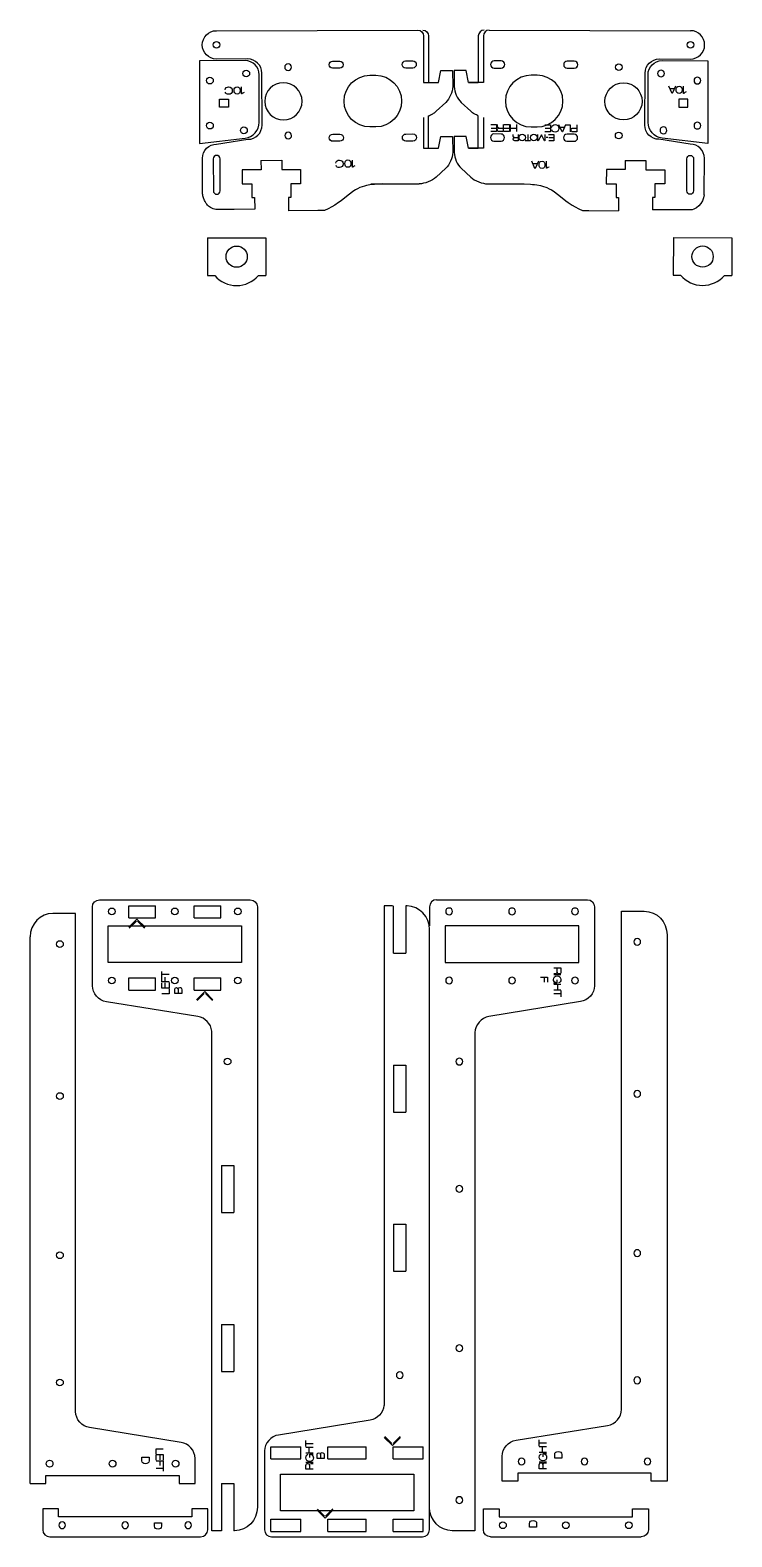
# Model space of a CAD drawing. Extents: x -1581 to 572, y -350 to 1591.
# Drawn here: x -200 to 98, y 165 to 804 of the extents above; entities that cross this region are included whole.
import ezdxf

# ---------------------------------------------------------------- set-up
doc = ezdxf.new("R2010")
doc.units = 0
doc.layers.add('Cuts', color=1, linetype='Continuous', lineweight=25, true_color=0xff0000)
doc.layers.add('Text', color=5, linetype='Continuous', lineweight=25, true_color=0x0000ff)

msp = doc.modelspace()

# ---------------------------------------------------------------- linework, layer by layer
at = {"layer": 'Cuts', "color": 1, "lineweight": 25, "true_color": 0xff0000}
for p, q in [((-120.97, 803.93), (-35.53, 804.16)), ((-30.92, 801.7), (-30.92, 782)), ((-9.83, 801.7), (-9.83, 782)), ((-5.22, 804.16), (80.22, 803.93)), ((-30.92, 782), (-26.72, 782)), ((-14.03, 782), (-9.83, 782)), ((-30.92, 754.05), (-30.92, 767.83)), ((-9.83, 754.05), (-9.83, 767.83)), ((-102.05, 748.9), (-93.25, 748.93)), ((-102.05, 748.91), (-102.04, 744.96)), ((-93.25, 748.93), (-93.24, 744.99)), ((-30.92, 754.05), (-26.72, 754.05)), ((-14.03, 754.05), (-9.83, 754.05)), ((52.5, 748.92), (52.49, 744.98)), ((52.5, 748.92), (61.3, 748.91)), ((61.3, 748.91), (61.29, 744.95)), ((-102.04, 744.96), (-110.04, 744.93)), ((-110.04, 744.93), (-110.03, 738.93)), ((-93.24, 744.99), (-85.24, 745.02)), ((-85.24, 745.02), (-85.23, 739.01)), ((44.49, 745.01), (44.48, 739.01)), ((52.49, 744.98), (44.49, 745.01)), ((61.29, 744.95), (69.29, 744.92)), ((69.29, 744.92), (69.28, 738.93)), ((-110.03, 738.93), (-105.86, 738.94)), ((-105.86, 738.94), (-105.86, 733.1)), ((-85.23, 739.01), (-89.38, 739)), ((-89.38, 739), (-89.38, 733.16)), ((-89.38, 739), (-89.38, 733.15)), ((-63.13, 735.65), (-63.95, 735.04)), ((-61.98, 736.39), (-63.13, 735.65)), ((-61.05, 736.89), (-61.98, 736.39)), ((-60.04, 737.35), (-61.05, 736.89)), ((-58.12, 737.99), (-60.04, 737.35)), ((-57.25, 738.21), (-58.12, 737.99)), ((-55.82, 738.48), (-57.25, 738.21)), ((-54.77, 738.63), (-55.82, 738.48)), ((-55.42, 738.91), (-34.88, 738.93)), ((-53.85, 738.73), (-54.77, 738.63)), ((-53.03, 738.8), (-53.85, 738.73)), ((-50.39, 738.91), (-53.03, 738.8)), ((-5.87, 738.93), (9.64, 738.91)), ((9.64, 738.91), (12.28, 738.79)), ((12.28, 738.79), (13.1, 738.73)), ((13.1, 738.73), (14.02, 738.63)), ((14.02, 738.63), (15.07, 738.48)), ((15.07, 738.48), (16.5, 738.21)), ((16.5, 738.21), (17.37, 737.99)), ((17.37, 737.99), (19.29, 737.35)), ((19.29, 737.35), (20.3, 736.89)), ((20.3, 736.89), (21.23, 736.39)), ((21.23, 736.39), (22.38, 735.65)), ((22.38, 735.65), (23.2, 735.04)), ((44.48, 739.01), (48.63, 739)), ((48.63, 739), (48.63, 733.16)), ((69.28, 738.93), (65.11, 738.95)), ((65.11, 738.95), (65.11, 733.1)), ((-126.81, 734.74), (-126.82, 735.18)), ((-105.86, 733.1), (-104.81, 733.1)), ((-104.81, 733.1), (-104.68, 728.15)), ((-90.41, 733.12), (-90.43, 728.02)), ((-89.38, 733.16), (-90.41, 733.14)), ((-89.38, 733.15), (-90.41, 733.12)), ((-90.41, 733.14), (-90.36, 727.52)), ((-72.05, 729.14), (-73.56, 728.32)), ((-70.69, 729.95), (-72.05, 729.14)), ((-69.09, 731.01), (-70.69, 729.95)), ((-68.04, 731.78), (-69.09, 731.01)), ((-65.04, 734.18), (-68.04, 731.78)), ((-63.95, 735.04), (-65.04, 734.18)), ((23.2, 735.04), (24.3, 734.18)), ((24.3, 734.18), (27.29, 731.78)), ((27.29, 731.78), (28.35, 731.01)), ((28.35, 731.01), (29.94, 729.95)), ((29.94, 729.95), (31.3, 729.14)), ((31.3, 729.14), (32.81, 728.32)), ((48.63, 733.16), (49.66, 733.14)), ((49.66, 733.14), (49.61, 727.52)), ((64.06, 733.1), (64.01, 727.88)), ((65.11, 733.1), (64.06, 733.1)), ((83.71, 729.59), (82.72, 728.74)), ((84.55, 730.62), (83.71, 729.59)), ((85.24, 731.8), (84.55, 730.62)), ((85.73, 733.06), (85.24, 731.8)), ((86.02, 734.34), (85.73, 733.06)), ((86.02, 734.34), (86.07, 735.18)), ((-113.38, 728.07), (-121.22, 728.03)), ((-104.68, 728.15), (-113.38, 728.07)), ((-77.88, 727.58), (-90.36, 727.52)), ((-75.06, 727.6), (-77.88, 727.58)), ((-73.56, 728.32), (-75.06, 727.6)), ((32.81, 728.32), (34.31, 727.6)), ((34.31, 727.6), (37.13, 727.58)), ((37.13, 727.58), (49.61, 727.52)), ((80.84, 727.91), (64.03, 727.88)), ((81.62, 728.14), (80.84, 727.91)), ((82.72, 728.74), (81.62, 728.14)), ((-124.74, 716.09), (-124.8, 700.09)), ((-124.74, 716.09), (-99.94, 716)), ((72.96, 716.14), (72.9, 700.14)), ((72.96, 716.14), (97.76, 716.05)), ((97.76, 716.05), (97.7, 700.05)), ((-99.94, 716), (-100, 700)), ((-124.8, 700.09), (-121.68, 700.08)), ((-103.12, 700.01), (-100, 700)), ((72.9, 700.14), (76.02, 700.13)), ((94.58, 700.06), (97.7, 700.05)), ((-170.58, 435.15), (-106.58, 435.15)), ((-27.53, 435.17), (36.47, 435.17)), ((-158.05, 427.44), (-158.05, 432.64)), ((-158.05, 432.64), (-146.83, 432.64)), ((-146.83, 427.44), (-146.83, 432.64)), ((-130.33, 427.44), (-130.33, 432.64)), ((-130.33, 432.64), (-119.1, 432.64)), ((-119.1, 427.44), (-119.1, 432.64)), ((-46.27, 432.55), (-49.81, 432.53)), ((-49.81, 432.53), (-49.81, 220.53)), ((-45.77, 412.57), (-45.77, 432.55)), ((-40.07, 432.57), (-40.57, 432.57)), ((-40.57, 432.55), (-40.57, 412.57)), ((-158.05, 427.44), (-146.83, 427.44)), ((-130.33, 427.44), (-119.1, 427.44)), ((-200, 187.48), (-200, 419.39)), ((70.25, 420.32), (70.25, 188.41)), ((-45.77, 412.57), (-40.57, 412.57)), ((-158.05, 396.88), (-158.05, 402.08)), ((-158.05, 402.08), (-146.83, 402.08)), ((-158.05, 396.88), (-146.83, 396.88)), ((-146.83, 396.88), (-146.83, 402.08)), ((-130.33, 396.88), (-130.33, 402.08)), ((-130.33, 402.08), (-119.1, 402.08)), ((-130.33, 396.88), (-119.1, 396.88)), ((-119.1, 396.88), (-119.1, 402.08)), ((-122.86, 167.46), (-122.9, 379.46)), ((-45.77, 365.04), (-40.57, 365.04)), ((-45.77, 365.04), (-45.77, 345.04)), ((-40.57, 365.04), (-40.57, 345.04)), ((-45.77, 345.04), (-40.57, 345.04)), ((-118.82, 322.47), (-113.62, 322.47)), ((-118.82, 322.47), (-118.82, 302.47)), ((-113.62, 322.47), (-113.62, 302.47)), ((-118.82, 302.47), (-113.62, 302.47)), ((-45.77, 297.52), (-40.57, 297.52)), ((-45.77, 297.52), (-45.77, 277.52)), ((-40.57, 297.52), (-40.57, 277.52)), ((-45.77, 277.52), (-40.57, 277.52)), ((-118.82, 254.96), (-113.62, 254.96)), ((-118.82, 254.96), (-118.82, 234.96)), ((-113.62, 254.96), (-113.62, 234.96)), ((-118.82, 234.96), (-113.62, 234.96)), ((-97.91, 197.91), (-97.91, 203.11)), ((-97.91, 203.11), (-85.11, 203.11)), ((-85.11, 197.91), (-85.11, 203.11)), ((-73.68, 197.91), (-73.68, 203.11)), ((-73.68, 203.11), (-57.38, 203.11)), ((-57.38, 197.91), (-57.38, 203.11)), ((-45.96, 197.91), (-45.96, 203.11)), ((-45.96, 203.11), (-33.16, 203.11)), ((-33.16, 197.91), (-33.16, 203.11)), ((-97.91, 197.91), (-85.11, 197.91)), ((-73.68, 197.91), (-57.38, 197.91)), ((-45.96, 197.91), (-33.16, 197.91)), ((-118.82, 187.42), (-113.62, 187.42)), ((-118.82, 187.42), (-118.82, 167.46)), ((-113.62, 187.42), (-113.62, 167.46)), ((-118.82, 167.46), (-122.86, 167.46)), ((-113.22, 167.42), (-113.62, 167.46)), ((-97.91, 167.16), (-97.91, 172.36)), ((-97.91, 172.36), (-85.11, 172.36)), ((-97.91, 167.16), (-85.11, 167.16)), ((-85.11, 167.16), (-85.11, 172.36)), ((-73.68, 167.16), (-73.68, 172.36)), ((-73.68, 172.36), (-57.38, 172.36)), ((-73.68, 167.16), (-57.38, 167.16)), ((-57.38, 167.16), (-57.38, 172.36)), ((-45.96, 167.16), (-45.96, 172.36)), ((-45.96, 172.36), (-33.16, 172.36)), ((-45.96, 167.16), (-33.16, 167.16)), ((-33.16, 167.16), (-33.16, 172.36)), ((-191.67, 164.84), (-127.67, 164.84)), ((-97.53, 164.84), (-33.53, 164.84)), ((-4.67, 164.84), (59.33, 164.84))]:
    msp.add_line(p, q, dxfattribs=at)
for points in [[(-33.05, 801.7), (-33.05, 782), (-26.72, 782), (-25.73, 787.02), (-20.73, 787.03), (-20.71, 780.19)], [(-7.7, 801.7), (-7.7, 782), (-14.03, 782), (-15.02, 787.02), (-20.02, 787.03), (-20.04, 780.19)], [(-108.77, 791.25), (-128.14, 791.19), (-128.14, 756.08), (-108.74, 758.33)], [(-107.71, 791.93), (-120.94, 791.92)], [(-71.66, 791), (-68.65, 791.01), (-68.65, 791.01)], [(-68.64, 788.01), (-71.65, 788)], [(-40.66, 791.09), (-37.65, 791.1), (-37.65, 791.1)], [(-37.64, 788.1), (-40.65, 788.09)], [(-3.11, 788.1), (-0.1, 788.09)], [(-0.09, 791.09), (-3.1, 791.1), (-3.1, 791.1)], [(27.89, 788.01), (30.9, 788)], [(30.91, 791), (27.9, 791.01), (27.9, 791.01)], [(66.96, 791.93), (80.19, 791.92)], [(68.18, 791.25), (87.55, 791.19), (87.55, 756.08), (68.15, 758.33)], [(-102.78, 765.02), (-102.78, 785.24), (-102.78, 785.24)], [(-102.78, 765.02), (-102.78, 785.24), (-102.78, 785.24)], [(-101.59, 763.86), (-101.69, 785.95)], [(-55.88, 785), (-53.38, 785), (-53.38, 785)], [(15.13, 785), (12.63, 785), (12.63, 785)], [(60.84, 763.86), (60.94, 785.95)], [(62.19, 765.02), (62.19, 785.24), (62.19, 785.24)], [(62.19, 765.02), (62.19, 785.24), (62.19, 785.24)], [(-119.65, 774.11), (-119.65, 774.83), (-115.85, 774.83), (-115.85, 771.53), (-119.65, 771.53), (-119.65, 774.11), (-119.65, 774.11)], [(79.06, 774.11), (79.06, 774.83), (75.26, 774.83), (75.26, 771.53), (79.06, 771.53), (79.06, 774.11), (79.06, 774.11)], [(-23.65, 773.48), (-27.73, 769.72)], [(-17.1, 773.48), (-13.02, 769.72)], [(-53.32, 763.1), (-55.83, 763.1)], [(-33.05, 767.12), (-33.05, 767.13), (-33.05, 754.05), (-26.72, 754.05), (-25.73, 759.07), (-20.73, 759.09), (-20.71, 752.24)], [(-7.7, 767.12), (-7.7, 767.13), (-7.7, 754.05), (-14.03, 754.05), (-15.02, 759.07), (-20.02, 759.09), (-20.04, 752.24)], [(12.58, 763.1), (15.08, 763.1)], [(-120.88, 755.81), (-107.57, 757.84)], [(-71.57, 760), (-68.56, 760.01), (-68.56, 760.01)], [(-68.55, 757.01), (-71.56, 757)], [(-40.57, 760.09), (-37.56, 760.1), (-37.56, 760.1)], [(-37.55, 757.1), (-40.56, 757.09)], [(-3.2, 757.1), (-0.19, 757.09)], [(-0.18, 760.09), (-3.19, 760.1), (-3.19, 760.1)], [(27.8, 757.01), (30.81, 757)], [(30.82, 760), (27.81, 760.01), (27.81, 760.01)], [(80.13, 755.81), (66.82, 757.84)], [(-126.82, 735.18), (-126.86, 749.79)], [(-122.28, 749.6), (-122.24, 735.94), (-122.24, 735.94)], [(-119.39, 735.95), (-119.43, 749.61)], [(78.64, 735.95), (78.68, 749.61)], [(81.53, 749.6), (81.49, 735.94), (81.49, 735.94)], [(86.07, 735.18), (86.11, 749.79)], [(-23.65, 745.53), (-27.73, 741.78)], [(-17.1, 745.53), (-13.02, 741.78)], [(-180.72, 218.01), (-180.72, 429.39), (-190.36, 429.39)], [(-173.58, 398.71), (-173.58, 428.21), (-173.58, 432.15)], [(-103.58, 432.15), (-103.58, 180.6), (-103.58, 177.42)], [(-30.53, 432.17), (-30.53, 424.05)], [(39.47, 432.17), (39.47, 398.72)], [(50.97, 218.93), (50.97, 430.32), (60.61, 430.32)], [(-166.88, 424.05), (-110.28, 424.05), (-110.28, 408.6), (-166.88, 408.6), (-166.88, 424.05), (-166.88, 424.05)], [(-30.53, 167.84), (-30.53, 419.39), (-30.53, 422.57)], [(-23.83, 408.62), (32.77, 408.62), (32.77, 424.07), (-23.83, 424.07), (-23.83, 408.62), (-23.83, 408.62)], [(-128.81, 385.58), (-167.63, 391.93)], [(33.52, 391.95), (-5.3, 385.59)], [(-11.25, 378.82), (-11.25, 167.44), (-20.89, 167.44)], [(-135.95, 204.88), (-174.77, 211.23)], [(-55.76, 214.41), (-94.58, 208.06)], [(6.2, 205.81), (45.02, 212.16)], [(-100.53, 201.28), (-100.53, 171.78), (-100.53, 167.84)], [(70.25, 188.41), (63.55, 188.41), (63.55, 191.81), (6.95, 191.81), (6.95, 188.41), (0.25, 188.41), (0.25, 199.03)], [(-200, 187.48), (-193.3, 187.48), (-193.3, 190.88), (-136.7, 190.88), (-136.7, 187.48), (-130, 187.48), (-130, 198.1)], [(-93.83, 191.39), (-37.23, 191.39), (-37.23, 175.94), (-93.83, 175.94), (-93.83, 191.39), (-93.83, 191.39)], [(-124.67, 167.84), (-124.67, 176.67), (-131.37, 176.67), (-131.37, 173.27), (-187.97, 173.27), (-187.97, 176.67), (-194.67, 176.67), (-194.67, 167.84)], [(-7.67, 167.84), (-7.67, 176.67), (-0.97, 176.67), (-0.97, 173.27), (55.63, 173.27), (55.63, 176.67), (62.33, 176.67), (62.33, 167.84)]]:
    msp.add_lwpolyline(points, dxfattribs=at)
for centre in [(-112.37, 708.04), (85.33, 708.1)]:
    msp.add_circle(centre, 4.5, dxfattribs=at)
for centre in [(-112.37, 708.04), (85.33, 708.1)]:
    msp.add_arc(centre, 12.25, 220.56772, 319.02211, dxfattribs=at)
for points in [[(-126.95, 797.9), (-126.96, 801.22), (-124.28, 803.92), (-120.97, 803.93)], [(-122.37, 797.93), (-122.37, 798.72), (-121.73, 799.36), (-120.94, 799.36)], [(-120.94, 799.36), (-120.16, 799.36), (-119.52, 798.72), (-119.52, 797.93)], [(-35.53, 804.16), (-34.16, 804.17), (-33.05, 803.07), (-33.05, 801.7)], [(-33.4, 804.16), (-32.03, 804.17), (-30.92, 803.07), (-30.92, 801.7)], [(-7.35, 804.16), (-8.72, 804.17), (-9.83, 803.07), (-9.83, 801.7)], [(-5.22, 804.16), (-6.59, 804.17), (-7.7, 803.07), (-7.7, 801.7)], [(78.77, 797.93), (78.77, 798.72), (79.41, 799.36), (80.19, 799.36)], [(80.19, 799.36), (80.98, 799.36), (81.62, 798.72), (81.62, 797.93)], [(86.2, 797.9), (86.21, 801.22), (83.53, 803.92), (80.22, 803.93)], [(-120.94, 791.92), (-124.25, 791.91), (-126.94, 794.59), (-126.95, 797.9)], [(-120.94, 796.51), (-121.73, 796.51), (-122.37, 797.15), (-122.37, 797.93)], [(-119.52, 797.93), (-119.52, 797.15), (-120.16, 796.51), (-120.94, 796.51)], [(80.19, 796.51), (79.41, 796.51), (78.77, 797.15), (78.77, 797.93)], [(81.62, 797.93), (81.62, 797.15), (80.98, 796.51), (80.19, 796.51)], [(80.19, 791.92), (83.5, 791.91), (86.19, 794.59), (86.2, 797.9)], [(-109.71, 785.75), (-109.71, 786.53), (-109.07, 787.17), (-108.29, 787.17)], [(-102.78, 785.24), (-102.78, 788.55), (-105.46, 791.24), (-108.77, 791.25)], [(-108.29, 787.17), (-107.5, 787.17), (-106.86, 786.53), (-106.86, 785.75)], [(-101.69, 785.95), (-101.7, 789.26), (-104.39, 791.94), (-107.71, 791.93)], [(-90.56, 789.88), (-91.35, 789.88), (-91.99, 789.24), (-91.99, 788.45)], [(-91.99, 788.45), (-91.98, 787.67), (-91.34, 787.03), (-90.56, 787.03)], [(-89.14, 788.46), (-89.14, 789.25), (-89.78, 789.88), (-90.56, 789.88)], [(-90.56, 787.03), (-89.77, 787.04), (-89.13, 787.67), (-89.14, 788.46)], [(-73.15, 789.5), (-73.15, 790.33), (-72.49, 791), (-71.66, 791)], [(-71.65, 788), (-72.48, 788), (-73.15, 788.67), (-73.15, 789.5)], [(-68.65, 791.01), (-67.82, 791.01), (-67.14, 790.34), (-67.14, 789.51)], [(-67.14, 789.51), (-67.14, 788.69), (-67.81, 788.01), (-68.64, 788.01)], [(-42.15, 789.58), (-42.15, 790.41), (-41.49, 791.09), (-40.66, 791.09)], [(-40.65, 788.09), (-41.48, 788.08), (-42.15, 788.75), (-42.15, 789.58)], [(-37.65, 791.1), (-36.82, 791.1), (-36.15, 790.43), (-36.14, 789.6)], [(-36.14, 789.6), (-36.14, 788.77), (-36.81, 788.1), (-37.64, 788.1)], [(-3.1, 791.1), (-3.93, 791.1), (-4.6, 790.43), (-4.61, 789.6)], [(-4.61, 789.6), (-4.61, 788.77), (-3.94, 788.1), (-3.11, 788.1)], [(-0.1, 788.09), (0.73, 788.09), (1.4, 788.76), (1.4, 789.58)], [(1.4, 789.58), (1.41, 790.41), (0.74, 791.09), (-0.09, 791.09)], [(27.9, 791.01), (27.07, 791.02), (26.39, 790.34), (26.39, 789.52)], [(26.39, 789.52), (26.39, 788.69), (27.06, 788.01), (27.89, 788.01)], [(30.9, 788), (31.73, 788), (32.4, 788.67), (32.4, 789.5)], [(32.4, 789.5), (32.4, 790.33), (31.74, 791), (30.91, 791)], [(49.81, 787.03), (49.02, 787.04), (48.38, 787.68), (48.39, 788.46)], [(48.39, 788.46), (48.39, 789.25), (49.03, 789.89), (49.81, 789.88)], [(49.81, 789.88), (50.6, 789.88), (51.24, 789.24), (51.24, 788.45)], [(51.24, 788.45), (51.23, 787.67), (50.59, 787.03), (49.81, 787.03)], [(60.94, 785.95), (60.95, 789.26), (63.64, 791.94), (66.96, 791.93)], [(62.19, 785.24), (62.18, 788.55), (64.86, 791.24), (68.18, 791.25)], [(67.69, 787.17), (66.9, 787.17), (66.27, 786.53), (66.27, 785.75)], [(69.12, 785.75), (69.12, 786.53), (68.48, 787.17), (67.69, 787.17)], [(-125.13, 782.75), (-125.13, 783.53), (-124.5, 784.17), (-123.71, 784.17)], [(-123.71, 781.32), (-124.5, 781.32), (-125.13, 781.96), (-125.13, 782.75)], [(-123.71, 784.17), (-122.92, 784.17), (-122.28, 783.53), (-122.28, 782.75)], [(-122.28, 782.75), (-122.28, 781.96), (-122.92, 781.32), (-123.71, 781.32)], [(-108.29, 784.32), (-109.07, 784.32), (-109.71, 784.96), (-109.71, 785.75)], [(-106.86, 785.75), (-106.86, 784.96), (-107.5, 784.32), (-108.29, 784.32)], [(-92.54, 781.85), (-96.91, 781.83), (-100.43, 778.29), (-100.42, 773.92)], [(-84.62, 773.97), (-84.63, 778.33), (-88.18, 781.86), (-92.54, 781.85)], [(-66.81, 774.02), (-66.82, 780.06), (-61.93, 784.98), (-55.88, 785)], [(-53.38, 785), (-47.34, 785.02), (-42.42, 780.13), (-42.4, 774.08)], [(-20.71, 780.19), (-20.71, 777.99), (-22.03, 774.97), (-23.65, 773.48)], [(-20.04, 780.19), (-20.04, 777.99), (-18.72, 774.97), (-17.1, 773.48)], [(12.63, 785), (6.59, 785.02), (1.67, 780.13), (1.65, 774.08)], [(26.06, 774.02), (26.07, 780.06), (21.18, 784.98), (15.13, 785)], [(43.87, 773.97), (43.88, 778.33), (47.43, 781.86), (51.79, 781.85)], [(51.79, 781.85), (56.16, 781.83), (59.68, 778.29), (59.67, 773.92)], [(66.27, 785.75), (66.27, 784.96), (66.9, 784.32), (67.69, 784.32)], [(67.69, 784.32), (68.48, 784.32), (69.12, 784.96), (69.12, 785.75)], [(83.11, 784.17), (82.33, 784.17), (81.69, 783.53), (81.69, 782.75)], [(81.69, 782.75), (81.69, 781.96), (82.33, 781.32), (83.11, 781.32)], [(84.54, 782.75), (84.54, 783.53), (83.9, 784.17), (83.11, 784.17)], [(83.11, 781.32), (83.9, 781.32), (84.54, 781.96), (84.54, 782.75)], [(-100.42, 773.92), (-100.41, 769.56), (-96.86, 766.03), (-92.5, 766.05)], [(-92.5, 766.05), (-88.14, 766.06), (-84.61, 769.6), (-84.62, 773.97)], [(-55.83, 763.1), (-61.87, 763.08), (-66.79, 767.97), (-66.81, 774.02)], [(-42.4, 774.08), (-42.39, 768.03), (-47.28, 763.12), (-53.32, 763.1)], [(1.65, 774.08), (1.64, 768.03), (6.53, 763.12), (12.58, 763.1)], [(15.08, 763.1), (21.12, 763.08), (26.04, 767.97), (26.06, 774.02)], [(51.75, 766.05), (47.39, 766.06), (43.86, 769.6), (43.87, 773.97)], [(59.67, 773.92), (59.66, 769.56), (56.11, 766.03), (51.75, 766.05)], [(-125.13, 763.65), (-125.13, 764.43), (-124.5, 765.07), (-123.71, 765.07)], [(-123.71, 762.22), (-124.5, 762.22), (-125.13, 762.86), (-125.13, 763.65)], [(-123.71, 765.07), (-122.92, 765.07), (-122.28, 764.43), (-122.28, 763.65)], [(-122.28, 763.65), (-122.28, 762.86), (-122.92, 762.22), (-123.71, 762.22)], [(-110.71, 761.65), (-110.71, 762.43), (-110.07, 763.07), (-109.29, 763.07)], [(-109.29, 760.22), (-110.07, 760.22), (-110.71, 760.86), (-110.71, 761.65)], [(-109.29, 763.07), (-108.5, 763.07), (-107.86, 762.43), (-107.86, 761.65)], [(-107.86, 761.65), (-107.86, 760.86), (-108.5, 760.22), (-109.29, 760.22)], [(-108.74, 758.33), (-105.47, 758.71), (-102.78, 761.72), (-102.78, 765.02)], [(-107.57, 757.84), (-104.26, 757.85), (-101.58, 760.54), (-101.59, 763.86)], [(-90.49, 760.88), (-91.27, 760.87), (-91.91, 760.23), (-91.91, 759.45)], [(-89.06, 759.46), (-89.06, 760.24), (-89.7, 760.88), (-90.49, 760.88)], [(48.31, 759.46), (48.31, 760.24), (48.95, 760.88), (49.74, 760.88)], [(49.74, 760.88), (50.52, 760.87), (51.16, 760.24), (51.16, 759.45)], [(66.82, 757.84), (63.51, 757.85), (60.83, 760.54), (60.84, 763.86)], [(68.15, 758.33), (64.87, 758.71), (62.19, 761.72), (62.19, 765.02)], [(68.69, 763.07), (67.9, 763.07), (67.27, 762.43), (67.27, 761.65)], [(67.27, 761.65), (67.27, 760.86), (67.9, 760.22), (68.69, 760.22)], [(70.12, 761.65), (70.12, 762.43), (69.48, 763.07), (68.69, 763.07)], [(68.69, 760.22), (69.48, 760.22), (70.12, 760.86), (70.12, 761.65)], [(83.11, 765.07), (82.33, 765.07), (81.69, 764.43), (81.69, 763.65)], [(81.69, 763.65), (81.69, 762.86), (82.33, 762.22), (83.11, 762.22)], [(84.54, 763.65), (84.54, 764.43), (83.9, 765.07), (83.11, 765.07)], [(83.11, 762.22), (83.9, 762.22), (84.54, 762.86), (84.54, 763.65)], [(-126.86, 749.79), (-126.87, 753.11), (-124.19, 755.8), (-120.88, 755.81)], [(-91.91, 759.45), (-91.9, 758.66), (-91.27, 758.02), (-90.48, 758.03)], [(-90.48, 758.03), (-89.69, 758.03), (-89.05, 758.67), (-89.06, 759.46)], [(-73.07, 758.5), (-73.07, 759.33), (-72.4, 760), (-71.57, 760)], [(-71.56, 757), (-72.39, 757), (-73.07, 757.67), (-73.07, 758.5)], [(-68.56, 760.01), (-67.73, 760.01), (-67.06, 759.34), (-67.06, 758.51)], [(-67.06, 758.51), (-67.06, 757.69), (-67.73, 757.01), (-68.55, 757.01)], [(-42.07, 758.58), (-42.07, 759.41), (-41.4, 760.09), (-40.57, 760.09)], [(-40.56, 757.09), (-41.39, 757.08), (-42.07, 757.75), (-42.07, 758.58)], [(-37.56, 760.1), (-36.73, 760.1), (-36.06, 759.43), (-36.06, 758.6)], [(-36.06, 758.6), (-36.06, 757.77), (-36.73, 757.1), (-37.55, 757.1)], [(-3.19, 760.1), (-4.02, 760.1), (-4.69, 759.43), (-4.69, 758.6)], [(-4.69, 758.6), (-4.69, 757.77), (-4.02, 757.1), (-3.2, 757.1)], [(-0.19, 757.09), (0.64, 757.09), (1.32, 757.76), (1.32, 758.58)], [(1.32, 758.58), (1.32, 759.41), (0.65, 760.09), (-0.18, 760.09)], [(27.81, 760.01), (26.98, 760.02), (26.31, 759.34), (26.31, 758.52)], [(26.31, 758.52), (26.31, 757.69), (26.98, 757.01), (27.8, 757.01)], [(30.81, 757), (31.64, 757), (32.32, 757.67), (32.32, 758.5)], [(32.32, 758.5), (32.32, 759.33), (31.65, 760), (30.82, 760)], [(49.73, 758.03), (48.94, 758.03), (48.3, 758.67), (48.31, 759.46)], [(51.16, 759.45), (51.15, 758.66), (50.51, 758.03), (49.73, 758.03)], [(86.11, 749.79), (86.12, 753.11), (83.44, 755.8), (80.13, 755.81)], [(-120.86, 751.03), (-121.64, 751.03), (-122.28, 750.39), (-122.28, 749.6)], [(-119.43, 749.61), (-119.43, 750.4), (-120.07, 751.03), (-120.86, 751.03)], [(-20.71, 752.24), (-20.71, 750.04), (-22.03, 747.02), (-23.65, 745.53)], [(-20.04, 752.24), (-20.04, 750.04), (-18.72, 747.02), (-17.1, 745.53)], [(78.68, 749.61), (78.68, 750.4), (79.32, 751.03), (80.11, 751.03)], [(80.11, 751.03), (80.9, 751.03), (81.53, 750.39), (81.53, 749.6)], [(-27.73, 741.78), (-29.35, 740.29), (-32.68, 738.93), (-34.88, 738.93)], [(-13.02, 741.78), (-11.4, 740.29), (-8.07, 738.93), (-5.87, 738.93)], [(-122.24, 735.94), (-122.24, 735.15), (-121.6, 734.52), (-120.81, 734.52)], [(-120.81, 734.52), (-120.03, 734.52), (-119.39, 735.16), (-119.39, 735.95)], [(80.06, 734.52), (79.28, 734.52), (78.64, 735.16), (78.64, 735.95)], [(81.49, 735.94), (81.49, 735.15), (80.85, 734.52), (80.06, 734.52)], [(-173.58, 432.15), (-173.58, 433.8), (-172.23, 435.15), (-170.58, 435.15)], [(-106.58, 435.15), (-104.93, 435.15), (-103.58, 433.8), (-103.58, 432.15)], [(-27.53, 435.17), (-29.18, 435.17), (-30.53, 433.82), (-30.53, 432.17)], [(36.47, 435.17), (38.12, 435.17), (39.47, 433.82), (39.47, 432.17)], [(-190.36, 429.39), (-195.66, 429.39), (-200, 424.89), (-200, 419.39)], [(-166.73, 430.24), (-166.73, 431.02), (-166.09, 431.66), (-165.3, 431.66)], [(-165.3, 428.81), (-166.09, 428.81), (-166.73, 429.45), (-166.73, 430.24)], [(-165.3, 431.66), (-164.52, 431.66), (-163.88, 431.02), (-163.88, 430.24)], [(-163.88, 430.24), (-163.88, 429.45), (-164.52, 428.81), (-165.3, 428.81)], [(-140, 430.24), (-140, 431.02), (-139.36, 431.66), (-138.58, 431.66)], [(-138.58, 428.81), (-139.36, 428.81), (-140, 429.45), (-140, 430.24)], [(-138.58, 431.66), (-137.79, 431.66), (-137.15, 431.02), (-137.15, 430.24)], [(-137.15, 430.24), (-137.15, 429.45), (-137.79, 428.81), (-138.58, 428.81)], [(-113.28, 430.24), (-113.28, 431.02), (-112.64, 431.66), (-111.85, 431.66)], [(-111.85, 428.81), (-112.64, 428.81), (-113.28, 429.45), (-113.28, 430.24)], [(-111.85, 431.66), (-111.07, 431.66), (-110.43, 431.02), (-110.43, 430.24)], [(-110.43, 430.24), (-110.43, 429.45), (-111.07, 428.81), (-111.85, 428.81)], [(-30.53, 422.57), (-30.53, 428.04), (-34.81, 432.51), (-40.07, 432.57)], [(-22.25, 431.67), (-23.04, 431.67), (-23.68, 431.04), (-23.68, 430.25)], [(-23.68, 430.25), (-23.68, 429.46), (-23.04, 428.82), (-22.25, 428.82)], [(-20.83, 430.25), (-20.83, 431.04), (-21.47, 431.67), (-22.25, 431.67)], [(-22.25, 428.82), (-21.47, 428.82), (-20.83, 429.46), (-20.83, 430.25)], [(4.47, 431.67), (3.68, 431.67), (3.05, 431.04), (3.05, 430.25)], [(3.05, 430.25), (3.05, 429.46), (3.68, 428.82), (4.47, 428.82)], [(5.89, 430.25), (5.89, 431.04), (5.26, 431.67), (4.47, 431.67)], [(4.47, 428.82), (5.26, 428.82), (5.89, 429.46), (5.89, 430.25)], [(31.2, 431.67), (30.41, 431.67), (29.77, 431.04), (29.77, 430.25)], [(29.77, 430.25), (29.77, 429.46), (30.41, 428.82), (31.2, 428.82)], [(32.62, 430.25), (32.62, 431.04), (31.98, 431.67), (31.2, 431.67)], [(31.2, 428.82), (31.98, 428.82), (32.62, 429.46), (32.62, 430.25)], [(60.61, 430.32), (65.91, 430.32), (70.25, 425.82), (70.25, 420.32)], [(-188.79, 416.37), (-188.79, 417.15), (-188.15, 417.79), (-187.36, 417.79)], [(-187.36, 414.94), (-188.15, 414.94), (-188.79, 415.58), (-188.79, 416.37)], [(-187.36, 417.79), (-186.57, 417.79), (-185.94, 417.15), (-185.94, 416.37)], [(-185.94, 416.37), (-185.94, 415.58), (-186.57, 414.94), (-187.36, 414.94)], [(57.61, 418.72), (56.83, 418.72), (56.19, 418.08), (56.19, 417.29)], [(56.19, 417.29), (56.19, 416.51), (56.83, 415.87), (57.61, 415.87)], [(59.04, 417.29), (59.04, 418.08), (58.4, 418.72), (57.61, 418.72)], [(57.61, 415.87), (58.4, 415.87), (59.04, 416.51), (59.04, 417.29)], [(-167.63, 391.93), (-170.9, 392.36), (-173.58, 395.41), (-173.58, 398.71)], [(-166.73, 400.92), (-166.73, 401.71), (-166.09, 402.35), (-165.3, 402.35)], [(-165.3, 399.5), (-166.09, 399.5), (-166.73, 400.13), (-166.73, 400.92)], [(-165.3, 402.35), (-164.51, 402.35), (-163.88, 401.71), (-163.88, 400.92)], [(-163.88, 400.92), (-163.88, 400.13), (-164.51, 399.5), (-165.3, 399.5)], [(-140, 400.92), (-140, 401.71), (-139.36, 402.35), (-138.58, 402.35)], [(-138.58, 399.5), (-139.36, 399.5), (-140, 400.13), (-140, 400.92)], [(-138.58, 402.35), (-137.79, 402.35), (-137.15, 401.71), (-137.15, 400.92)], [(-137.15, 400.92), (-137.15, 400.13), (-137.79, 399.5), (-138.58, 399.5)], [(-113.28, 400.92), (-113.28, 401.71), (-112.64, 402.35), (-111.85, 402.35)], [(-111.85, 399.5), (-112.64, 399.5), (-113.28, 400.13), (-113.28, 400.92)], [(-111.85, 402.35), (-111.07, 402.35), (-110.43, 401.71), (-110.43, 400.92)], [(-110.43, 400.92), (-110.43, 400.13), (-111.07, 399.5), (-111.85, 399.5)], [(-22.25, 402.36), (-23.04, 402.36), (-23.68, 401.72), (-23.68, 400.93)], [(-23.68, 400.93), (-23.68, 400.15), (-23.04, 399.51), (-22.25, 399.51)], [(-20.83, 400.93), (-20.83, 401.72), (-21.47, 402.36), (-22.25, 402.36)], [(-22.25, 399.51), (-21.47, 399.51), (-20.83, 400.15), (-20.83, 400.93)], [(4.47, 402.36), (3.68, 402.36), (3.05, 401.72), (3.05, 400.93)], [(3.05, 400.93), (3.05, 400.15), (3.68, 399.51), (4.47, 399.51)], [(5.89, 400.93), (5.89, 401.72), (5.26, 402.36), (4.47, 402.36)], [(4.47, 399.51), (5.26, 399.51), (5.89, 400.15), (5.89, 400.93)], [(31.2, 402.36), (30.41, 402.36), (29.77, 401.72), (29.77, 400.93)], [(29.77, 400.93), (29.77, 400.15), (30.41, 399.51), (31.2, 399.51)], [(32.62, 400.93), (32.62, 401.72), (31.98, 402.36), (31.2, 402.36)], [(31.2, 399.51), (31.98, 399.51), (32.62, 400.15), (32.62, 400.93)], [(39.47, 398.72), (39.47, 395.42), (36.79, 392.37), (33.52, 391.95)], [(-122.9, 379.46), (-123.22, 382.5), (-125.76, 385.18), (-128.81, 385.58)], [(-5.3, 385.59), (-8.57, 385.17), (-11.25, 382.12), (-11.25, 378.82)], [(-117.64, 366.52), (-117.64, 367.31), (-117, 367.95), (-116.22, 367.95)], [(-116.22, 365.1), (-117, 365.1), (-117.64, 365.74), (-117.64, 366.52)], [(-116.22, 367.95), (-115.43, 367.95), (-114.79, 367.31), (-114.79, 366.52)], [(-114.79, 366.52), (-114.79, 365.74), (-115.43, 365.1), (-116.22, 365.1)], [(-17.89, 367.92), (-18.68, 367.92), (-19.32, 367.28), (-19.32, 366.5)], [(-19.32, 366.5), (-19.32, 365.71), (-18.68, 365.07), (-17.89, 365.07)], [(-16.47, 366.5), (-16.47, 367.28), (-17.1, 367.92), (-17.89, 367.92)], [(-17.89, 365.07), (-17.1, 365.07), (-16.47, 365.71), (-16.47, 366.5)], [(-188.79, 351.89), (-188.79, 352.68), (-188.15, 353.32), (-187.36, 353.32)], [(-187.36, 350.47), (-188.15, 350.47), (-188.79, 351.11), (-188.79, 351.89)], [(-187.36, 353.32), (-186.57, 353.32), (-185.94, 352.68), (-185.94, 351.89)], [(-185.94, 351.89), (-185.94, 351.11), (-186.57, 350.47), (-187.36, 350.47)], [(57.61, 354.25), (56.83, 354.25), (56.19, 353.61), (56.19, 352.82)], [(56.19, 352.82), (56.19, 352.03), (56.83, 351.4), (57.61, 351.4)], [(59.04, 352.82), (59.04, 353.61), (58.4, 354.25), (57.61, 354.25)], [(57.61, 351.4), (58.4, 351.4), (59.04, 352.03), (59.04, 352.82)], [(-17.89, 313.91), (-18.68, 313.91), (-19.32, 313.27), (-19.32, 312.49)], [(-16.47, 312.49), (-16.47, 313.27), (-17.1, 313.91), (-17.89, 313.91)], [(-19.32, 312.49), (-19.32, 311.7), (-18.68, 311.06), (-17.89, 311.06)], [(-17.89, 311.06), (-17.1, 311.06), (-16.47, 311.7), (-16.47, 312.49)], [(-188.79, 284.34), (-188.79, 285.13), (-188.15, 285.76), (-187.36, 285.76)], [(-187.36, 282.91), (-188.15, 282.91), (-188.79, 283.55), (-188.79, 284.34)], [(-187.36, 285.76), (-186.57, 285.76), (-185.94, 285.13), (-185.94, 284.34)], [(-185.94, 284.34), (-185.94, 283.55), (-186.57, 282.91), (-187.36, 282.91)], [(57.61, 286.69), (56.83, 286.69), (56.19, 286.05), (56.19, 285.27)], [(56.19, 285.27), (56.19, 284.48), (56.83, 283.84), (57.61, 283.84)], [(59.04, 285.27), (59.04, 286.05), (58.4, 286.69), (57.61, 286.69)], [(57.61, 283.84), (58.4, 283.84), (59.04, 284.48), (59.04, 285.27)], [(-17.89, 246.33), (-18.68, 246.33), (-19.32, 245.7), (-19.32, 244.91)], [(-19.32, 244.91), (-19.32, 244.12), (-18.68, 243.48), (-17.89, 243.48)], [(-16.47, 244.91), (-16.47, 245.7), (-17.1, 246.33), (-17.89, 246.33)], [(-17.89, 243.48), (-17.1, 243.48), (-16.47, 244.12), (-16.47, 244.91)], [(-188.79, 230.33), (-188.79, 231.12), (-188.15, 231.75), (-187.36, 231.75)], [(-187.36, 228.9), (-188.15, 228.9), (-188.79, 229.54), (-188.79, 230.33)], [(-187.36, 231.75), (-186.57, 231.75), (-185.94, 231.12), (-185.94, 230.33)], [(-185.94, 230.33), (-185.94, 229.54), (-186.57, 228.9), (-187.36, 228.9)], [(-43.17, 234.9), (-43.96, 234.9), (-44.59, 234.26), (-44.59, 233.47)], [(-44.59, 233.47), (-44.59, 232.68), (-43.96, 232.05), (-43.17, 232.05)], [(-41.74, 233.47), (-41.74, 234.26), (-42.38, 234.9), (-43.17, 234.9)], [(-43.17, 232.05), (-42.38, 232.05), (-41.74, 232.68), (-41.74, 233.47)], [(57.61, 232.68), (56.83, 232.68), (56.19, 232.05), (56.19, 231.26)], [(56.19, 231.26), (56.19, 230.47), (56.83, 229.83), (57.61, 229.83)], [(59.04, 231.26), (59.04, 232.05), (58.4, 232.68), (57.61, 232.68)], [(57.61, 229.83), (58.4, 229.83), (59.04, 230.47), (59.04, 231.26)], [(-174.77, 211.23), (-178.04, 211.66), (-180.72, 214.71), (-180.72, 218.01)], [(-49.85, 220.53), (-50.18, 217.49), (-52.71, 214.81), (-55.76, 214.41)], [(45.02, 212.16), (48.29, 212.59), (50.97, 215.64), (50.97, 218.93)], [(-130, 198.1), (-130, 201.4), (-132.68, 204.45), (-135.95, 204.88)], [(-94.58, 208.06), (-97.85, 207.63), (-100.53, 204.59), (-100.53, 201.28)], [(0.25, 199.03), (0.25, 202.33), (2.93, 205.38), (6.2, 205.81)], [(8.53, 198.24), (7.74, 198.24), (7.1, 197.61), (7.1, 196.82)], [(9.95, 196.82), (9.95, 197.61), (9.31, 198.24), (8.53, 198.24)], [(35.25, 198.24), (34.47, 198.24), (33.83, 197.61), (33.83, 196.82)], [(36.68, 196.82), (36.68, 197.61), (36.04, 198.24), (35.25, 198.24)], [(61.98, 198.24), (61.19, 198.24), (60.55, 197.61), (60.55, 196.82)], [(63.4, 196.82), (63.4, 197.61), (62.76, 198.24), (61.98, 198.24)], [(-193.15, 195.89), (-193.15, 196.68), (-192.51, 197.32), (-191.72, 197.32)], [(-191.72, 194.47), (-192.51, 194.47), (-193.15, 195.1), (-193.15, 195.89)], [(-191.72, 197.32), (-190.94, 197.32), (-190.3, 196.68), (-190.3, 195.89)], [(-190.3, 195.89), (-190.3, 195.1), (-190.94, 194.47), (-191.72, 194.47)], [(-166.43, 195.89), (-166.43, 196.68), (-165.79, 197.32), (-165, 197.32)], [(-165, 194.47), (-165.79, 194.47), (-166.43, 195.1), (-166.43, 195.89)], [(-165, 197.32), (-164.21, 197.32), (-163.58, 196.68), (-163.58, 195.89)], [(-163.58, 195.89), (-163.58, 195.1), (-164.21, 194.47), (-165, 194.47)], [(-139.7, 195.89), (-139.7, 196.68), (-139.06, 197.32), (-138.28, 197.32)], [(-138.28, 194.47), (-139.06, 194.47), (-139.7, 195.1), (-139.7, 195.89)], [(-138.28, 197.32), (-137.49, 197.32), (-136.85, 196.68), (-136.85, 195.89)], [(-136.85, 195.89), (-136.85, 195.1), (-137.49, 194.47), (-138.28, 194.47)], [(7.1, 196.82), (7.1, 196.03), (7.74, 195.4), (8.53, 195.4)], [(8.53, 195.4), (9.31, 195.4), (9.95, 196.03), (9.95, 196.82)], [(33.83, 196.82), (33.83, 196.03), (34.47, 195.4), (35.25, 195.4)], [(35.25, 195.4), (36.04, 195.4), (36.68, 196.03), (36.68, 196.82)], [(60.55, 196.82), (60.55, 196.03), (61.19, 195.4), (61.98, 195.4)], [(61.98, 195.4), (62.76, 195.4), (63.4, 196.03), (63.4, 196.82)], [(-17.89, 181.88), (-18.68, 181.88), (-19.32, 181.25), (-19.32, 180.46)], [(-19.32, 180.46), (-19.32, 179.67), (-18.68, 179.03), (-17.89, 179.03)], [(-16.47, 180.46), (-16.47, 181.25), (-17.1, 181.88), (-17.89, 181.88)], [(-17.89, 179.03), (-17.1, 179.03), (-16.47, 179.67), (-16.47, 180.46)], [(-103.58, 177.42), (-103.58, 171.92), (-107.92, 167.42), (-113.22, 167.42)], [(-20.89, 167.44), (-26.19, 167.44), (-30.53, 171.94), (-30.53, 177.44)], [(-194.67, 167.84), (-194.67, 166.19), (-193.32, 164.84), (-191.67, 164.84)], [(-186.4, 171.18), (-187.18, 171.18), (-187.82, 170.55), (-187.82, 169.76)], [(-187.82, 169.76), (-187.82, 168.97), (-187.18, 168.33), (-186.4, 168.33)], [(-184.97, 169.76), (-184.97, 170.55), (-185.61, 171.18), (-186.4, 171.18)], [(-186.4, 168.33), (-185.61, 168.33), (-184.97, 168.97), (-184.97, 169.76)], [(-159.67, 171.18), (-160.46, 171.18), (-161.1, 170.55), (-161.1, 169.76)], [(-161.1, 169.76), (-161.1, 168.97), (-160.46, 168.33), (-159.67, 168.33)], [(-158.25, 169.76), (-158.25, 170.55), (-158.88, 171.18), (-159.67, 171.18)], [(-159.67, 168.33), (-158.88, 168.33), (-158.25, 168.97), (-158.25, 169.76)], [(-132.95, 171.18), (-133.73, 171.18), (-134.37, 170.55), (-134.37, 169.76)], [(-134.37, 169.76), (-134.37, 168.97), (-133.73, 168.33), (-132.95, 168.33)], [(-131.52, 169.76), (-131.52, 170.55), (-132.16, 171.18), (-132.95, 171.18)], [(-132.95, 168.33), (-132.16, 168.33), (-131.52, 168.97), (-131.52, 169.76)], [(-127.67, 164.84), (-126.02, 164.84), (-124.67, 166.19), (-124.67, 167.84)], [(-100.53, 167.84), (-100.53, 166.19), (-99.18, 164.84), (-97.53, 164.84)], [(-33.53, 164.84), (-31.88, 164.84), (-30.53, 166.19), (-30.53, 167.84)], [(-4.67, 164.84), (-6.32, 164.84), (-7.67, 166.19), (-7.67, 167.84)], [(-0.82, 169.76), (-0.82, 170.55), (-0.18, 171.18), (0.6, 171.18)], [(0.6, 168.33), (-0.18, 168.33), (-0.82, 168.97), (-0.82, 169.76)], [(0.6, 171.18), (1.39, 171.18), (2.03, 170.55), (2.03, 169.76)], [(2.03, 169.76), (2.03, 168.97), (1.39, 168.33), (0.6, 168.33)], [(25.9, 169.76), (25.9, 170.55), (26.54, 171.18), (27.33, 171.18)], [(27.33, 168.33), (26.54, 168.33), (25.9, 168.97), (25.9, 169.76)], [(27.33, 171.18), (28.11, 171.18), (28.75, 170.55), (28.75, 169.76)], [(28.75, 169.76), (28.75, 168.97), (28.11, 168.33), (27.33, 168.33)], [(52.63, 169.76), (52.63, 170.55), (53.27, 171.18), (54.05, 171.18)], [(54.05, 168.33), (53.27, 168.33), (52.63, 168.97), (52.63, 169.76)], [(54.05, 171.18), (54.84, 171.18), (55.48, 170.55), (55.48, 169.76)], [(55.48, 169.76), (55.48, 168.97), (54.84, 168.33), (54.05, 168.33)], [(62.33, 167.84), (62.33, 166.19), (60.98, 164.84), (59.33, 164.84)]]:
    msp.add_open_spline(points, degree=3, dxfattribs=at)
for points, knots in [([(-30.92, 767.83), (-30.66, 767.94), (-30.06, 768.2), (-29.25, 768.66), (-28.41, 769.12), (-27.97, 769.51), (-27.73, 769.72)], [0, 0, 0, 0, 0.85272, 1.964335, 2.774697, 3.721598, 3.721598, 3.721598, 3.721598]), ([(-9.83, 767.83), (-10.09, 767.94), (-10.61, 768.17), (-11.41, 768.61), (-12.26, 769.07), (-12.77, 769.51), (-13.02, 769.72)], [0, 0, 0, 0, 0.852383, 1.698686, 2.741994, 3.721094, 3.721094, 3.721094, 3.721094]), ([(-121.22, 728.03), (-122.02, 728.25), (-123.51, 728.65), (-124.93, 730.11), (-125.9, 731.56), (-126.56, 733.03), (-126.73, 734.18), (-126.81, 734.74)], [0, 0, 0, 0, 2.433095, 4.57217, 5.897493, 7.664195, 9.361944, 9.361944, 9.361944, 9.361944])]:
    msp.add_open_spline(points, degree=3, knots=knots, dxfattribs=at)
at = {"layer": 'Text', "color": 5, "lineweight": 25, "true_color": 0x0000ff}
for points in [[(-110.15, 777.11), (-110.26, 777.11), (-110.26, 780.09)], [(73.88, 780.35), (72.48, 777.33), (72.37, 777.33), (70.99, 780.36)], [(77.41, 777.35), (77.3, 777.35), (77.3, 780.33)], [(71.45, 779.36), (73.42, 779.35)], [(-4.55, 764.11), (-2.17, 764.11), (-2.17, 761.09), (-4.53, 761.09)], [(-2.17, 762.49), (-4.43, 762.49)], [(-1.05, 762.64), (0.72, 762.64)], [(-1.05, 762.63), (-1.05, 762.64)], [(0.72, 764.11), (0.72, 761.09), (-0.94, 761.09)], [(1.03, 764.11), (3.4, 764.11), (3.4, 761.09), (1.05, 761.09)], [(3.4, 762.49), (1.15, 762.49)], [(3.84, 761.09), (3.84, 764.11)], [(6.43, 762.49), (3.84, 762.49)], [(6.43, 764.11), (6.43, 761.09)], [(12.58, 763.1), (15.08, 763.1)], [(18.41, 764.01), (20.79, 764.01), (20.79, 760.99), (18.43, 760.99)], [(20.79, 762.39), (18.53, 762.39)], [(27.23, 764.01), (25.84, 760.99), (25.73, 760.99), (24.34, 764.01)], [(24.8, 763.01), (26.77, 763.01)], [(27.08, 764.01), (29.2, 764.01), (29.2, 760.99)], [(31.96, 764.01), (31.96, 760.99), (30.34, 760.99)], [(30.46, 762.63), (31.96, 762.63)], [(5.57, 758.59), (5.58, 758.6)], [(5.58, 758.6), (7.11, 758.6)], [(7.11, 759.87), (7.11, 757.25), (5.67, 757.25)], [(12.38, 757.25), (10.12, 757.25)], [(11.25, 759.87), (11.25, 757.25)], [(18.41, 759.87), (18.41, 757.25), (18.29, 757.25), (16.91, 759.8), (16.91, 759.8), (15.54, 757.25), (15.42, 757.25), (15.42, 759.87)], [(19.64, 758.62), (18.94, 758.62)], [(20.02, 759.93), (22.17, 759.93), (22.17, 757.19), (20.04, 757.19)], [(22.17, 758.47), (20.13, 758.47)], [(-63.13, 746.03), (-63.24, 746.03), (-63.24, 749.01)], [(15.71, 748.52), (14.32, 745.5), (14.21, 745.5), (12.83, 748.53)], [(19.25, 745.53), (19.14, 745.53), (19.14, 748.51)], [(13.28, 747.53), (15.26, 747.52)], [(-151.18, 423.49), (-154.66, 426.97), (-158.14, 423.49)], [(-154.91, 426.11), (-157.91, 423.11)], [(-151.42, 423.12), (-154.41, 426.11)], [(-144.09, 402.09), (-144.09, 404.72)], [(-141.05, 403.41), (-144.09, 403.41)], [(22.21, 406.22), (25.19, 406.22), (25.19, 404.58)], [(25.19, 403.25), (22.21, 403.25)], [(23.66, 404.47), (23.65, 406.22)], [(23.67, 404.46), (23.66, 404.47)], [(-141.05, 400.28), (-144.09, 400.28), (-144.09, 402.42)], [(-141.05, 400.02), (-141.05, 397.62), (-144.09, 397.62), (-144.09, 399.99)], [(-141.05, 397.32), (-141.05, 395.19), (-144.09, 395.19)], [(-142.68, 400.28), (-142.68, 402.3)], [(-142.68, 397.62), (-142.68, 399.89)], [(-138.66, 395.43), (-138.66, 397.08)], [(-135.64, 396.97), (-135.64, 395.43), (-138.66, 395.43), (-138.66, 395.43)], [(-137.23, 397.22), (-137.22, 397.22)], [(-137.22, 397.22), (-137.23, 395.43)], [(16.49, 402.26), (19.51, 402.26), (19.51, 400.14)], [(18.1, 402.26), (18.1, 400.26)], [(23.54, 401.23), (23.54, 399.83), (22.14, 399.83)], [(22.21, 399.37), (25.19, 399.37)], [(25.19, 396.81), (22.21, 396.81)], [(23.8, 399.37), (23.8, 396.81)], [(25.19, 396.61), (25.19, 394.03)], [(-122.42, 392.78), (-125.89, 396.26), (-129.37, 392.78)], [(-126.14, 395.4), (-129.14, 392.4)], [(-122.65, 392.41), (-125.64, 395.4)], [(22.21, 395.36), (25.17, 395.36)], [(-82.95, 203.13), (-82.95, 205.71)], [(-49.75, 207.02), (-46.27, 203.54), (-42.79, 207.02)], [(-49.51, 207.39), (-46.52, 204.4)], [(-46.02, 204.4), (-43.02, 207.4)], [(16.05, 203.39), (16.05, 205.96)], [(19.04, 204.63), (16.08, 204.63)], [(-152.58, 197.13), (-152.58, 198.6), (-149.56, 198.6), (-149.56, 198.6)], [(-149.56, 198.6), (-149.56, 197.13)], [(-146.54, 200.06), (-146.54, 202.2), (-143.49, 202.2)], [(-146.54, 197.37), (-146.54, 199.77), (-143.49, 199.77), (-143.49, 197.4)], [(-144.91, 199.77), (-144.91, 197.5)], [(-82.95, 202.93), (-79.97, 202.93)], [(-79.97, 200.37), (-82.95, 200.37)], [(-79.97, 204.38), (-82.93, 204.38)], [(-81.56, 200.37), (-81.56, 202.93)], [(-81.3, 198.5), (-81.3, 199.91), (-79.9, 199.91)], [(-78.22, 198.07), (-78.22, 199.71)], [(-75.19, 199.6), (-75.19, 198.07), (-78.22, 198.07), (-78.22, 198.07)], [(-76.78, 199.85), (-76.77, 199.85)], [(-76.78, 199.85), (-76.78, 198.07)], [(16.05, 203.18), (19.04, 203.18)], [(19.04, 200.62), (16.05, 200.62)], [(17.44, 200.62), (17.44, 203.18)], [(17.7, 198.76), (17.7, 200.17), (19.1, 200.17)], [(22.59, 198.3), (22.59, 199.77)], [(25.61, 199.77), (25.61, 198.3), (22.59, 198.3), (22.59, 198.3)], [(-146.54, 197.1), (-143.49, 197.1), (-143.49, 194.97)], [(-146.54, 193.98), (-143.49, 193.98)], [(-144.91, 197.1), (-144.91, 195.09)], [(-143.49, 195.3), (-143.49, 192.67)], [(-82.95, 196.48), (-79.97, 196.48)], [(-79.97, 193.52), (-82.95, 193.52), (-82.95, 195.16)], [(-81.43, 195.27), (-81.42, 195.27)], [(-81.42, 195.27), (-81.41, 193.52)], [(16.05, 196.74), (19.04, 196.74)], [(19.04, 193.77), (16.05, 193.77), (16.05, 195.42)], [(17.58, 195.53), (17.59, 195.53)], [(17.59, 195.53), (17.59, 193.77)], [(-78.35, 176.28), (-74.87, 172.81), (-71.39, 176.28)], [(-78.11, 176.66), (-75.12, 173.67)], [(-74.62, 173.67), (-71.62, 176.67)], [(-147.25, 169.38), (-147.25, 170.86), (-144.23, 170.86), (-144.23, 170.86)], [(-144.23, 170.86), (-144.23, 169.38)], [(11.88, 169.02), (11.88, 170.49)], [(14.91, 170.49), (14.91, 169.02), (11.88, 169.02), (11.88, 169.02)]]:
    msp.add_lwpolyline(points, dxfattribs=at)
for points in [[(-117.3, 778.87), (-117.21, 779.68), (-116.48, 780.09), (-115.78, 780.09)], [(-115.78, 780.09), (-114.92, 780.09), (-114.21, 779.51), (-114.21, 778.51)], [(-113.46, 778.6), (-113.46, 779.44), (-113.13, 780.16), (-112.2, 780.16)], [(-112.2, 780.16), (-111.26, 780.16), (-110.93, 779.44), (-110.93, 778.6)], [(74.1, 778.84), (74.1, 779.68), (74.43, 780.4), (75.36, 780.4)], [(75.36, 780.4), (76.29, 780.4), (76.63, 779.68), (76.63, 778.84)], [(-115.78, 776.93), (-116.5, 776.93), (-117.06, 777.22), (-117.22, 777.88)], [(-114.21, 778.51), (-114.21, 777.51), (-114.92, 776.93), (-115.78, 776.93)], [(-112.2, 777.04), (-113.13, 777.04), (-113.46, 777.76), (-113.46, 778.6)], [(-110.93, 778.6), (-110.93, 777.76), (-111.26, 777.04), (-112.2, 777.04)], [(-109.21, 777.67), (-109.66, 777.56), (-109.97, 777.32), (-110.15, 777.11)], [(75.36, 777.29), (74.43, 777.29), (74.1, 778.01), (74.1, 778.84)], [(76.63, 778.84), (76.63, 778.01), (76.29, 777.29), (75.36, 777.29)], [(78.35, 777.92), (77.89, 777.8), (77.59, 777.56), (77.41, 777.35)], [(-1.72, 763.27), (-1.72, 763.38), (-1.73, 763.98), (-1.79, 764.11)], [(-1.77, 761.91), (-1.77, 762.2), (-1.58, 762.6), (-1.05, 762.63)], [(-0.94, 761.09), (-1.54, 761.09), (-1.77, 761.37), (-1.77, 761.91)], [(-1.05, 762.64), (-1.51, 762.64), (-1.72, 762.86), (-1.72, 763.27)], [(21.26, 762.86), (21.35, 763.67), (22.07, 764.07), (22.77, 764.07)], [(22.77, 760.92), (22.06, 760.92), (21.49, 761.21), (21.33, 761.87)], [(22.77, 764.07), (23.63, 764.07), (24.34, 763.49), (24.34, 762.5)], [(24.34, 762.5), (24.34, 761.5), (23.63, 760.92), (22.77, 760.92)], [(29.5, 761.81), (29.5, 762.22), (29.71, 762.63), (30.46, 762.63)], [(30.34, 760.99), (29.7, 760.99), (29.5, 761.36), (29.5, 761.81)], [(5, 759.15), (5, 759.24), (4.99, 759.76), (4.94, 759.87)], [(4.95, 757.97), (4.95, 758.22), (5.12, 758.57), (5.57, 758.59)], [(5.67, 757.25), (5.15, 757.25), (4.95, 757.5), (4.95, 757.97)], [(5.58, 758.6), (5.18, 758.6), (5, 758.79), (5, 759.15)], [(7.45, 758.62), (7.45, 759.49), (8.06, 759.99), (8.81, 759.99)], [(8.81, 757.25), (8.06, 757.25), (7.45, 757.76), (7.45, 758.62)], [(8.81, 759.99), (9.56, 759.99), (10.17, 759.49), (10.17, 758.62)], [(10.17, 758.62), (10.17, 757.76), (9.56, 757.25), (8.81, 757.25)], [(12.38, 758.62), (12.38, 759.49), (12.99, 759.99), (13.74, 759.99)], [(13.74, 757.25), (12.99, 757.25), (12.38, 757.76), (12.38, 758.62)], [(13.74, 759.99), (14.49, 759.99), (15.09, 759.49), (15.09, 758.62)], [(15.09, 758.62), (15.09, 757.76), (14.49, 757.25), (13.74, 757.25)], [(-70.28, 747.79), (-70.19, 748.6), (-69.46, 749.01), (-68.76, 749.01)], [(-68.76, 749.01), (-67.9, 749.01), (-67.2, 748.43), (-67.2, 747.43)], [(-66.44, 747.52), (-66.44, 748.36), (-66.11, 749.07), (-65.18, 749.07)], [(-65.18, 749.07), (-64.25, 749.07), (-63.91, 748.36), (-63.91, 747.52)], [(15.93, 747.02), (15.93, 747.85), (16.27, 748.57), (17.2, 748.57)], [(17.2, 748.57), (18.13, 748.57), (18.46, 747.85), (18.46, 747.02)], [(-68.76, 745.85), (-69.48, 745.85), (-70.04, 746.14), (-70.21, 746.8)], [(-67.2, 747.43), (-67.2, 746.43), (-67.9, 745.85), (-68.76, 745.85)], [(-65.18, 745.96), (-66.11, 745.96), (-66.44, 746.68), (-66.44, 747.52)], [(-63.91, 747.52), (-63.91, 746.68), (-64.25, 745.96), (-65.18, 745.96)], [(-62.19, 746.59), (-62.65, 746.48), (-62.95, 746.24), (-63.13, 746.03)], [(17.2, 745.46), (16.27, 745.46), (15.93, 746.18), (15.93, 747.02)], [(18.46, 747.02), (18.46, 746.18), (18.13, 745.46), (17.2, 745.46)], [(20.19, 746.09), (19.73, 745.98), (19.42, 745.73), (19.25, 745.53)], [(22.07, 401.34), (22.07, 402.19), (22.65, 402.89), (23.63, 402.89)], [(23.03, 403.81), (22.92, 403.81), (22.33, 403.8), (22.21, 403.74)], [(23.66, 404.47), (23.65, 404.01), (23.44, 403.81), (23.03, 403.81)], [(23.63, 402.89), (24.62, 402.89), (25.19, 402.19), (25.19, 401.34)], [(24.38, 403.75), (24.09, 403.75), (23.69, 403.94), (23.67, 404.46)], [(25.19, 404.58), (25.19, 403.98), (24.91, 403.75), (24.38, 403.75)], [(-138.66, 397.08), (-138.66, 397.55), (-138.4, 397.89), (-137.91, 397.89)], [(-137.91, 397.89), (-137.56, 397.89), (-137.22, 397.57), (-137.23, 397.22)], [(-137.22, 397.22), (-137.2, 397.61), (-136.99, 397.98), (-136.46, 397.98)], [(-136.46, 397.98), (-136.11, 397.98), (-135.64, 397.76), (-135.64, 396.97)], [(23.04, 399.93), (22.35, 400.14), (22.07, 400.72), (22.07, 401.34)], [(23.54, 399.83), (23.19, 399.87), (23.04, 399.93), (23.04, 399.93)], [(25.19, 401.34), (25.19, 400.41), (24.78, 399.98), (24.2, 399.87)], [(-82.95, 198.4), (-82.95, 199.33), (-82.54, 199.76), (-81.96, 199.87)], [(-81.39, 196.85), (-82.38, 196.85), (-82.95, 197.54), (-82.95, 198.4)], [(-79.83, 198.4), (-79.83, 197.54), (-80.41, 196.85), (-81.39, 196.85)], [(-81.3, 199.91), (-80.95, 199.87), (-80.8, 199.81), (-80.8, 199.81)], [(-80.8, 199.81), (-80.12, 199.6), (-79.83, 199.02), (-79.83, 198.4)], [(-78.22, 199.71), (-78.22, 200.19), (-77.96, 200.52), (-77.47, 200.52)], [(-77.47, 200.52), (-77.11, 200.52), (-76.77, 200.21), (-76.78, 199.85)], [(-76.77, 199.85), (-76.76, 200.24), (-76.54, 200.61), (-76.02, 200.61)], [(-76.02, 200.61), (-75.66, 200.61), (-75.19, 200.39), (-75.19, 199.6)], [(16.05, 198.65), (16.05, 199.59), (16.46, 200.01), (17.04, 200.12)], [(17.61, 197.1), (16.62, 197.1), (16.05, 197.8), (16.05, 198.65)], [(19.17, 198.65), (19.17, 197.8), (18.6, 197.1), (17.61, 197.1)], [(17.7, 200.17), (18.05, 200.12), (18.2, 200.06), (18.2, 200.06)], [(18.2, 200.06), (18.89, 199.86), (19.17, 199.28), (19.17, 198.65)], [(22.59, 199.77), (22.59, 200.61), (23.2, 201.04), (24.1, 201.04)], [(24.1, 201.04), (25, 201.04), (25.61, 200.61), (25.61, 199.77)], [(-151.07, 195.87), (-151.97, 195.87), (-152.58, 196.29), (-152.58, 197.13)], [(-149.56, 197.13), (-149.56, 196.29), (-150.17, 195.87), (-151.07, 195.87)], [(-82.95, 195.16), (-82.95, 195.76), (-82.67, 195.98), (-82.14, 195.98)], [(-82.14, 195.98), (-81.85, 195.98), (-81.46, 195.79), (-81.43, 195.27)], [(-81.42, 195.27), (-81.41, 195.73), (-81.2, 195.93), (-80.79, 195.93)], [(-80.79, 195.93), (-80.68, 195.93), (-80.09, 195.94), (-79.97, 196)], [(16.05, 195.42), (16.05, 196.02), (16.34, 196.24), (16.87, 196.24)], [(16.87, 196.24), (17.15, 196.24), (17.55, 196.05), (17.58, 195.53)], [(17.59, 195.53), (17.59, 195.99), (17.8, 196.19), (18.21, 196.19)], [(18.21, 196.19), (18.32, 196.19), (18.92, 196.19), (19.04, 196.25)], [(-145.74, 168.12), (-146.64, 168.12), (-147.25, 168.55), (-147.25, 169.38)], [(-144.23, 169.38), (-144.23, 168.55), (-144.84, 168.12), (-145.74, 168.12)], [(11.88, 170.49), (11.88, 171.32), (12.49, 171.75), (13.39, 171.75)], [(13.39, 171.75), (14.3, 171.75), (14.91, 171.32), (14.91, 170.49)]]:
    msp.add_open_spline(points, degree=3, dxfattribs=at)

doc.saveas('drawing.dxf')
